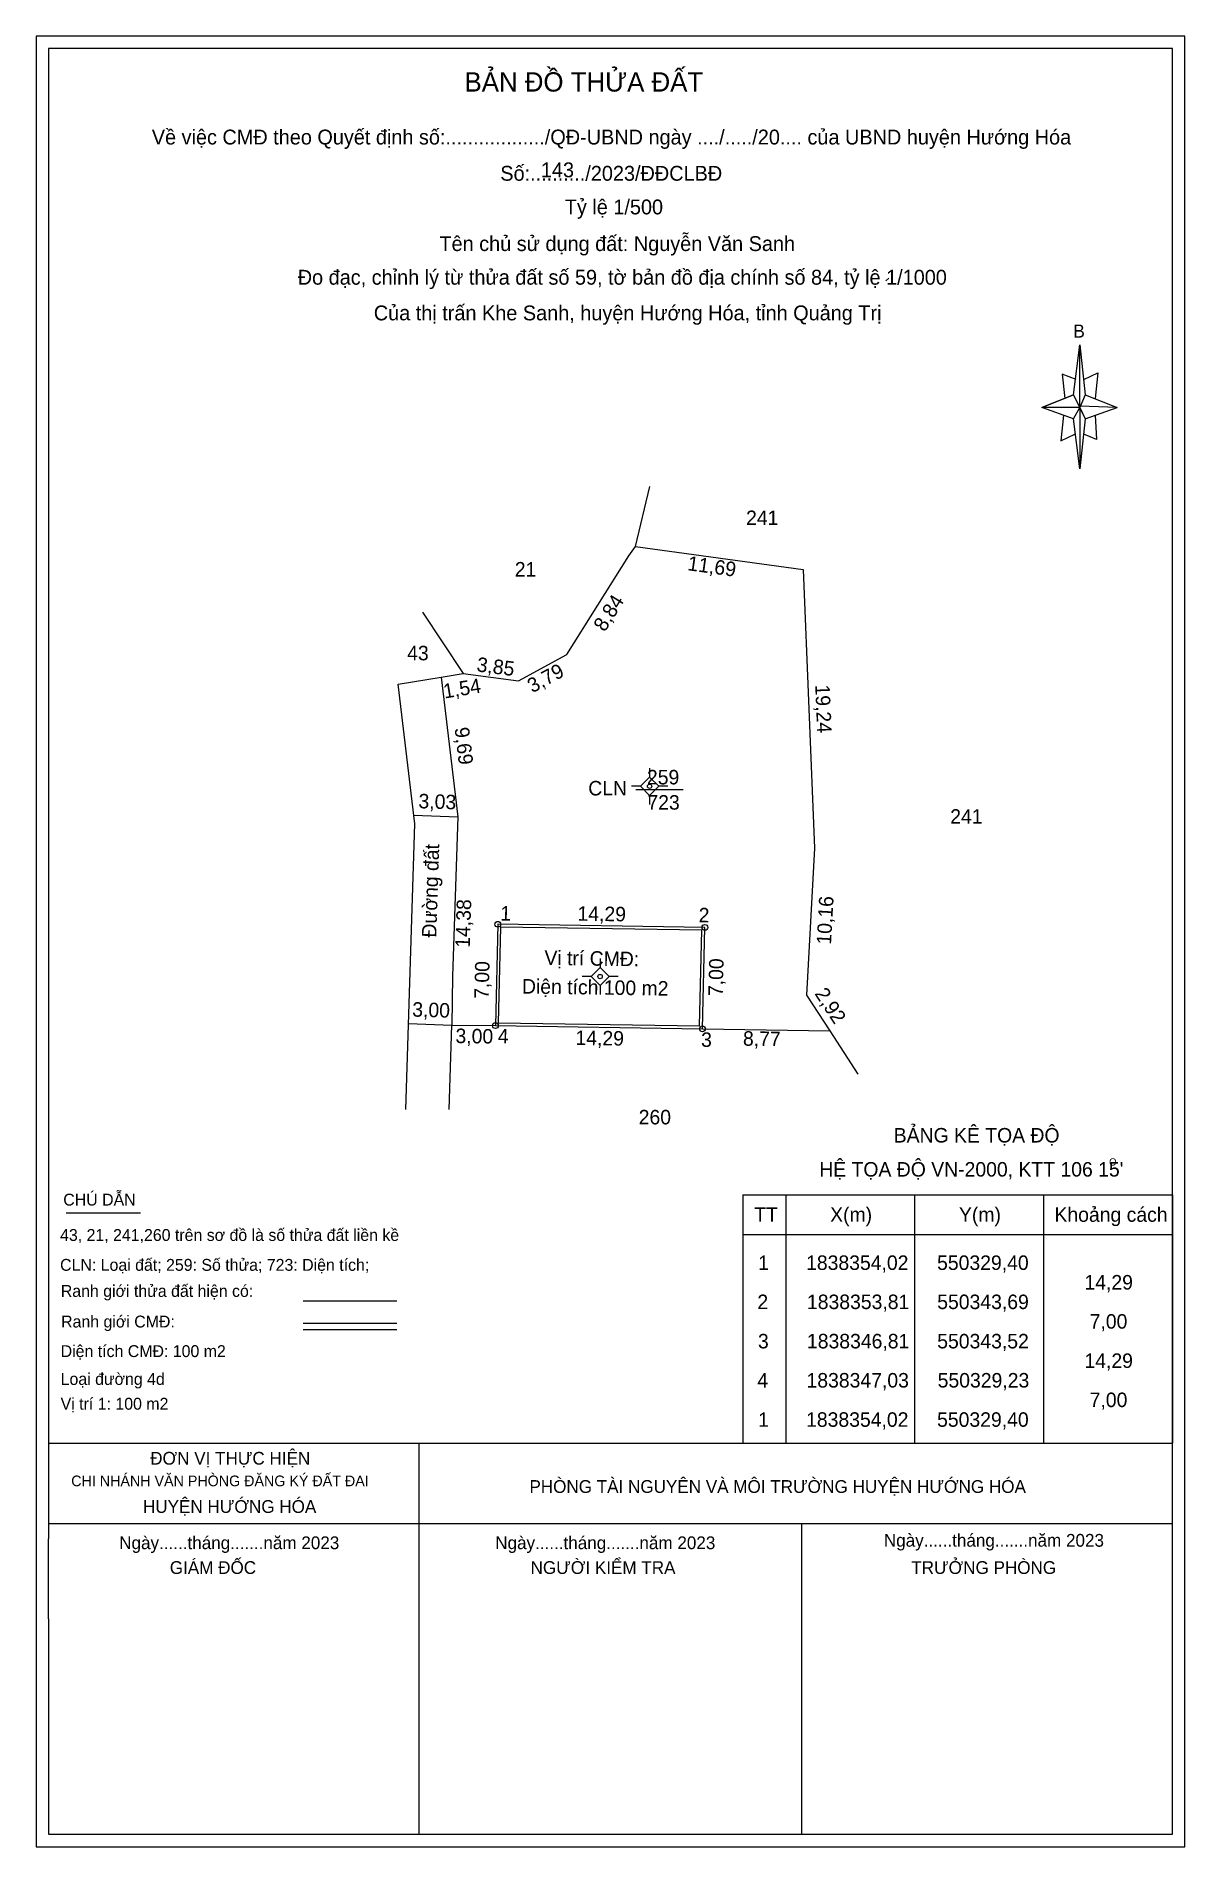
# Model space of a CAD drawing. Extents: x 550298 to 550377, y 1838290 to 1838415.
import ezdxf

# ---------------------------------------------------------------- set-up
doc = ezdxf.new("R2010")
doc.units = 0
for name, color, linetype in [('_hdatnghiatrang', 7, 'Continuous'), ('Level 10', 7, 'Continuous'), ('Level 11', 7, 'Continuous'), ('Level 13', 7, 'Continuous'), ('Level 16', 7, 'Continuous'), ('Level 2', 7, 'Continuous'), ('Level 20', 7, 'Continuous'), ('Level 22', 7, 'Continuous'), ('Level 23', 7, 'Continuous'), ('Level 34', 7, 'Continuous'), ('Level 5', 7, 'Continuous'), ('Level 59', 7, 'Continuous')]:
    doc.layers.add(name, color=color, linetype=linetype)

msp = doc.modelspace()

# ---------------------------------------------------------------- linework, layer by layer
at = {"layer": '_hdatnghiatrang'}
msp.add_line((550356.39, 1838398.59), (550356.17, 1838398.41), dxfattribs=at)
at = {"layer": 'Level 10'}
for p, q in [((550326.23, 1838347.07), (550329.23, 1838347.03)), ((550343.52, 1838346.81), (550352.3, 1838346.68))]:
    msp.add_line(p, q, dxfattribs=at)
for points in [[(550325.49, 1838371.06), (550327.01, 1838371.31), (550330.83, 1838370.82), (550334.17, 1838372.62), (550338.43, 1838379.44), (550338.89, 1838380.09)], [(550338.89, 1838380.09), (550350.47, 1838378.49), (550351.26, 1838359.27), (550350.7, 1838349.13), (550352.3, 1838346.68)], [(550325.49, 1838371.06), (550326.64, 1838361.44), (550326.28, 1838350.45), (550326.23, 1838347.07)], [(550343.69, 1838353.81), (550329.4, 1838354.02), (550329.23, 1838347.03), (550343.52, 1838346.81), (550343.69, 1838353.81)]]:
    msp.add_lwpolyline(points, dxfattribs=at)
at = {"layer": 'Level 11'}
for p, q in [((550339.87, 1838364.79), (550339.87, 1838364.16)), ((550339.25, 1838363.54), (550338.62, 1838363.54)), ((550339.87, 1838364.16), (550339.25, 1838363.54)), ((550339.25, 1838363.54), (550339.87, 1838362.91)), ((550340.5, 1838363.54), (550339.87, 1838364.16)), ((550339.87, 1838362.91), (550340.5, 1838363.54)), ((550341.12, 1838363.54), (550340.5, 1838363.54)), ((550339.87, 1838362.91), (550339.87, 1838362.29)), ((550336.46, 1838351.04), (550335.83, 1838350.42)), ((550336.46, 1838351.67), (550336.46, 1838351.04)), ((550337.08, 1838350.42), (550336.46, 1838351.04)), ((550335.83, 1838350.42), (550335.21, 1838350.42)), ((550335.83, 1838350.42), (550336.46, 1838349.79)), ((550336.46, 1838349.79), (550337.08, 1838350.42)), ((550336.46, 1838349.79), (550336.46, 1838349.17)), ((550337.71, 1838350.42), (550337.08, 1838350.42))]:
    msp.add_line(p, q, dxfattribs=at)
for centre in [(550339.87, 1838363.54), (550336.46, 1838350.42)]:
    msp.add_circle(centre, 0.15, dxfattribs=at)
at = {"layer": 'Level 13'}
msp.add_line((550338.92, 1838363.31), (550342.18, 1838363.31), dxfattribs=at)
at = {"layer": 'Level 16'}
for p, q in [((550338.89, 1838380.09), (550339.89, 1838384.21)), ((550326.04, 1838341.24), (550326.23, 1838347.07)), ((550352.3, 1838346.68), (550354.25, 1838343.68))]:
    msp.add_line(p, q, dxfattribs=at)
msp.add_lwpolyline([(550343.48, 1838353.61), (550329.59, 1838353.82), (550329.43, 1838347.22), (550343.32, 1838347.01)], close=True, dxfattribs=at)
at = {"layer": 'Level 2'}
msp.add_lwpolyline([(550324.21, 1838375.54), (550327.01, 1838371.31)], dxfattribs=at)
at = {"layer": 'Level 20'}
for centre in [(550329.4, 1838354.02), (550343.69, 1838353.81), (550329.23, 1838347.03), (550343.52, 1838346.81)]:
    msp.add_circle(centre, 0.2, dxfattribs=at)
at = {"layer": 'Level 22'}
for p, q in [((550369.13, 1838390.55), (550369.57, 1838393.99)), ((550369.31, 1838391.61), (550368.34, 1838391.96)), ((550368.34, 1838391.96), (550368.52, 1838390.29)), ((550369.84, 1838391.61), (550370.81, 1838392.05)), ((550370.81, 1838392.05), (550370.63, 1838390.29)), ((550369.13, 1838390.55), (550366.93, 1838389.67)), ((550366.93, 1838389.67), (550369.13, 1838390.55)), ((550369.13, 1838388.88), (550366.93, 1838389.67)), ((550369.57, 1838389.67), (550366.93, 1838389.67)), ((550369.57, 1838389.67), (550369.13, 1838390.55)), ((550369.13, 1838390.55), (550369.92, 1838388.88)), ((550372.13, 1838389.67), (550369.57, 1838389.76)), ((550369.57, 1838389.76), (550369.57, 1838389.67)), ((550369.57, 1838389.67), (550369.92, 1838388.88)), ((550369.92, 1838390.55), (550372.13, 1838389.67)), ((550369.92, 1838388.88), (550372.13, 1838389.67)), ((550369.92, 1838388.88), (550372.13, 1838389.67)), ((550368.43, 1838389.14), (550368.25, 1838387.38)), ((550369.92, 1838388.88), (550369.57, 1838385.44)), ((550370.63, 1838389.14), (550370.72, 1838387.47)), ((550368.25, 1838387.38), (550369.22, 1838387.82)), ((550370.72, 1838387.47), (550369.84, 1838387.82)), ((550299.61, 1838334.11), (550304.73, 1838334.11)), ((550298.4, 1838318.22), (550375.95, 1838318.22)), ((550323.96, 1838312.7), (550323.96, 1838318.18)), ((550298.4, 1838312.7), (550323.96, 1838312.7)), ((550323.96, 1838312.7), (550350.37, 1838312.7)), ((550323.96, 1838291.25), (550323.96, 1838312.7)), ((550350.37, 1838312.7), (550375.95, 1838312.7)), ((550350.37, 1838291.25), (550350.37, 1838312.7)), ((550298.4, 1838306.12), (550298.4, 1838311.63)), ((550375.95, 1838306.12), (550375.95, 1838311.63)), ((550323.96, 1838291.25), (550350.37, 1838291.25))]:
    msp.add_line(p, q, dxfattribs=at)
for points in [[(550376.81, 1838415.28), (550297.54, 1838415.28), (550297.54, 1838290.39), (550376.81, 1838290.39), (550376.81, 1838415.28)], [(550375.95, 1838311.63), (550375.95, 1838414.42), (550298.4, 1838414.42), (550298.4, 1838311.63)], [(550298.4, 1838306.12), (550298.4, 1838291.25), (550323.96, 1838291.25)], [(550350.37, 1838291.25), (550375.95, 1838291.25), (550375.95, 1838306.12)]]:
    msp.add_lwpolyline(points, dxfattribs=at)
for points in [[(550369.57, 1838393.99), (550369.92, 1838390.55), (550369.57, 1838389.67)], [(550369.57, 1838389.67), (550369.57, 1838385.44), (550369.13, 1838388.88)]]:
    msp.add_lwpolyline(points, close=True, dxfattribs=at)
at = {"layer": 'Level 23'}
msp.add_lwpolyline([(550323.04, 1838341.24), (550323.68, 1838360.96), (550322.53, 1838370.58), (550325.49, 1838371.06)], dxfattribs=at)
at = {"layer": 'Level 34'}
for p, q in [((550315.96, 1838328.04), (550322.42, 1838328.04)), ((550315.96, 1838326.52), (550322.42, 1838326.52)), ((550315.96, 1838326.07), (550322.42, 1838326.07))]:
    msp.add_line(p, q, dxfattribs=at)
at = {"layer": 'Level 5'}
for p, q in [((550323.61, 1838361.54), (550326.64, 1838361.44)), ((550323.23, 1838347.17), (550326.23, 1838347.07))]:
    msp.add_line(p, q, dxfattribs=at)
at = {"layer": 'Level 59'}
for p, q in [((550346.3, 1838335.36), (550375.95, 1838335.36)), ((550346.3, 1838335.36), (550346.3, 1838318.22)), ((550349.27, 1838335.36), (550349.27, 1838318.22)), ((550358.16, 1838335.36), (550358.16, 1838318.22)), ((550367.05, 1838335.36), (550367.05, 1838318.22)), ((550375.95, 1838335.36), (550375.95, 1838318.22)), ((550346.3, 1838332.63), (550375.95, 1838332.63)), ((550346.3, 1838318.22), (550375.95, 1838318.22))]:
    msp.add_line(p, q, dxfattribs=at)

# ---------------------------------------------------------------- texts
at = {"layer": 'Level 13'}
for s, p in [('241', (550346.53, 1838381.56)), ('21', (550330.57, 1838378.01)), ('259', (550339.69, 1838363.67)), ('CLN', (550335.64, 1838362.91)), ('723', (550339.72, 1838361.93)), ('241', (550360.62, 1838360.96)), ('260', (550339.12, 1838340.22))]:
    msp.add_text(s, height=1, dxfattribs=at).set_placement(p)
at = {"layer": 'Level 2'}
msp.add_text('43', height=1, dxfattribs=at).set_placement((550323.14, 1838372.23))
at = {"layer": 'Level 20'}
for s, p in [('1', (550329.56, 1838354.28)), ('2', (550343.25, 1838354.16)), ('4', (550329.39, 1838345.81)), ('3', (550343.42, 1838345.57))]:
    msp.add_text(s, height=1, rotation=359.1424, dxfattribs=at).set_placement(p)
at = {"layer": 'Level 22'}
for s, height, p in [('BẢN ĐỒ THỬA ĐẤT', 1.3325, (550327.1, 1838411.46)), ('Về việc CMĐ theo Quyết định số:................../QĐ-UBND ngày ..../...../20.... của UBND huyện Hướng Hóa', 1.025, (550305.52, 1838407.81)), ('Số:........../2023/ĐĐCLBĐ', 1.025, (550329.57, 1838405.31)), ('143', 1.025, (550332.37, 1838405.55)), ('Tỷ lệ 1/500', 1.025, (550334.02, 1838402.99)), ('Tên chủ sử dụng đất: Nguyễn Văn Sanh', 1.025, (550325.37, 1838400.46)), ('Đo đạc, chỉnh lý từ thửa đất số 59, tờ bản đồ địa chính số 84, tỷ lệ 1/1000', 1.025, (550315.59, 1838398.14)), ('Của thị trấn Khe Sanh, huyện Hướng Hóa, tỉnh Quảng Trị', 1.025, (550320.84, 1838395.68)), ('B', 0.895, (550369.11, 1838394.49)), ('BẢNG KÊ TỌA ĐỘ', 1, (550356.72, 1838338.97)), ("HỆ TỌA ĐỘ VN-2000, KTT 106 15'", 1, (550351.58, 1838336.62)), ('O', 0.5, (550371.58, 1838337.38)), ('CHÚ DẪN', 0.82, (550299.41, 1838334.62)), ('43, 21, 241,260 trên sơ đồ là số thửa đất liền kề', 0.82, (550299.19, 1838332.18)), ('CLN: Loại đất; 259: Số thửa; 723: Diện tích;', 0.82, (550299.19, 1838330.12)), ('Ranh giới thửa đất hiện có:', 0.82, (550299.24, 1838328.32)), ('Ranh giới CMĐ:', 0.82, (550299.26, 1838326.21)), ('Diện tích CMĐ: 100 m2', 0.82, (550299.23, 1838324.17)), ('Loại đường 4d', 0.82, (550299.23, 1838322.25)), ('Vị trí 1: 100 m2', 0.82, (550299.23, 1838320.54)), ('ĐƠN VỊ THỰC HIỆN', 0.8807, (550305.41, 1838316.75)), ('CHI NHÁNH VĂN PHÒNG ĐĂNG KÝ ĐẤT ĐAI', 0.7368, (550299.96, 1838315.26)), ('PHÒNG TÀI NGUYÊN VÀ MÔI TRƯỜNG HUYỆN HƯỚNG HÓA', 0.8807, (550331.58, 1838314.8)), ('HUYỆN HƯỚNG HÓA', 0.8807, (550304.91, 1838313.42)), ('Ngày......tháng.......năm 2023', 0.8807, (550356.04, 1838311.09)), ('Ngày......tháng.......năm 2023', 0.8807, (550303.27, 1838310.92)), ('Ngày......tháng.......năm 2023', 0.8807, (550329.22, 1838310.92)), ('GIÁM ĐỐC', 0.881, (550306.76, 1838309.21)), ('NGƯỜI KIỂM TRA', 0.8807, (550331.66, 1838309.21)), ('TRƯỞNG PHÒNG', 0.8807, (550357.93, 1838309.21))]:
    msp.add_text(s, height=height, dxfattribs=at).set_placement(p)
at = {"layer": 'Level 5'}
for s, rotation, p in [('11,69', 352.1333, (550342.45, 1838378.45)), ('8,84', 58.0097, (550336.78, 1838374.14)), ('3,85', 352.6905, (550327.9, 1838371.47)), ('3,79', 28.3212, (550331.78, 1838369.95)), ('1,54', 9.34, (550325.72, 1838369.59)), ('19,24', 272.3537, (550351.3, 1838370.54)), ('9,69', 276.8169, (550326.41, 1838367.56)), ('3,03', 358.1238, (550323.91, 1838362.03)), ('Đường đất', 88.1238, (550325.15, 1838353.09)), ('14,38', 88.1238, (550327.46, 1838352.39)), ('10,16', 86.8389, (550352.39, 1838352.6)), ('14,29', 359.1424, (550334.89, 1838354.27)), ('Vị trí CMĐ:', 359.1424, (550332.61, 1838351.22)), ('7,00', 88.6166, (550328.77, 1838348.87)), ('7,00', 88.6166, (550344.92, 1838349.06)), ('Diện tích 100 m2', 359.1424, (550331.06, 1838349.25)), ('2,92', 303.0787, (550351.23, 1838349.24)), ('3,00', 358.1519, (550323.48, 1838347.66)), ('3,00', 359.1425, (550326.47, 1838345.83)), ('14,29', 359.1428, (550334.75, 1838345.7)), ('8,77', 359.1423, (550346.31, 1838345.65))]:
    msp.add_text(s, height=1, rotation=rotation, dxfattribs=at).set_placement(p)
at = {"layer": 'Level 59'}
for s, p in [(' TT', (550346.72, 1838333.5)), (' X(m)', (550351.96, 1838333.5)), (' Y(m)', (550360.85, 1838333.5)), (' Khoảng cách', (550367.44, 1838333.5)), ('1', (550347.37, 1838330.18)), (' 1838354,02', (550350.3, 1838330.18)), (' 550329,40', (550359.34, 1838330.18)), (' 14,29', (550369.51, 1838328.83)), ('2', (550347.31, 1838327.48)), (' 1838353,81', (550350.36, 1838327.48)), (' 550343,69', (550359.35, 1838327.48)), (' 7,00', (550369.87, 1838326.13)), ('3', (550347.35, 1838324.77)), (' 1838346,81', (550350.36, 1838324.77)), (' 550343,52', (550359.35, 1838324.77)), (' 14,29', (550369.51, 1838323.42)), ('4', (550347.31, 1838322.07)), (' 1838347,03', (550350.33, 1838322.07)), (' 550329,23', (550359.38, 1838322.07)), (' 7,00', (550369.87, 1838320.72)), ('1', (550347.37, 1838319.36)), (' 1838354,02', (550350.3, 1838319.36)), (' 550329,40', (550359.34, 1838319.36))]:
    msp.add_text(s, height=1, dxfattribs=at).set_placement(p)

doc.saveas('drawing.dxf')
